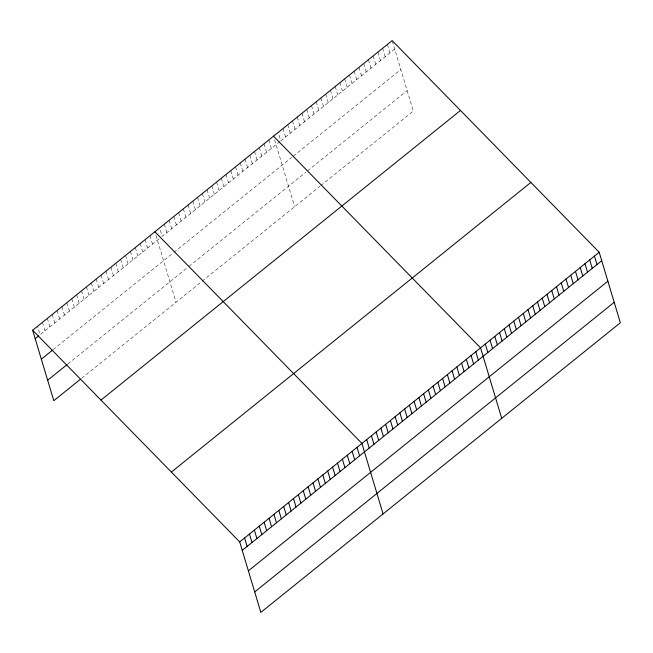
<?xml version="1.0" encoding="UTF-8"?>
<svg xmlns="http://www.w3.org/2000/svg" width="653" height="653" viewBox="0 0 653 653"><rect width="100%" height="100%" fill="white"/><g stroke="black" fill="none" stroke-linecap="round" stroke-linejoin="round"><path stroke-width="0.49" stroke-dasharray="3.27 2.45" d="M158.997 238.941L40.078 334.76L37.539 326.304M280.006 141.456L162.164 236.394L159.626 227.946M394.69 49.057L280.798 140.811L278.26 132.363M53.203 349.6L173.045 253.038M173.837 252.401L291.687 157.463M293.27 156.189L400.828 69.528M67.912 363.933L188.072 267.118M188.864 266.481L305.922 172.18M307.506 170.906L407.154 90.62M81.731 378.218L201.336 281.859M202.128 281.214L319.97 186.276M320.762 185.64L413.3 111.083L392.437 41.547M387.409 44.428L389.947 52.885M382.658 48.249L385.197 56.705M377.916 52.077L380.454 60.525M373.173 55.897L375.704 64.353M368.423 59.725L370.961 68.173M363.68 63.545L366.219 71.993M358.938 67.365L361.468 75.821M354.187 71.193L356.726 79.642M349.445 75.013L351.983 83.47M344.694 78.833L347.233 87.29M339.952 82.662L342.49 91.11M335.209 86.482L337.74 94.938M330.459 90.31L332.997 98.758M325.716 94.13L328.255 102.586M320.974 97.95L323.504 106.406M316.223 101.778L318.762 110.226M311.481 105.598L314.02 114.055M306.739 109.426L309.269 117.875M301.988 113.247L304.527 121.703M297.246 117.067L299.776 125.523M292.495 120.895L295.034 129.343M287.753 124.715L290.291 133.171M283.01 128.543L285.541 136.991M274.644 139.946L294.658 206.666M268.775 140.011L271.305 148.46M264.024 143.831L266.563 152.288M259.282 147.651L261.82 156.108M254.531 151.48L257.07 159.928M249.789 155.3L252.327 163.756M245.046 159.128L247.577 167.576M240.296 162.948L242.834 171.404M235.553 166.768L238.092 175.224M230.811 170.596L233.341 179.044M226.06 174.416L228.599 182.873M221.318 178.245L223.857 186.693M216.567 182.065L219.106 190.521M211.825 185.885L214.364 194.341M207.083 189.713L209.613 198.161M202.332 193.533L204.871 201.989M197.59 197.361L200.128 205.809M192.847 201.181L195.378 209.629M188.097 205.001L190.635 213.458M183.354 208.829L185.893 217.278M178.612 212.649L181.142 221.106M173.861 216.47L176.4 224.926M169.119 220.298L171.649 228.746M164.368 224.118L166.907 232.574M156.01 235.521L176.024 302.249M149.994 235.709L152.524 244.157M145.105 239.643L147.635 248.099M140.215 243.585L142.746 252.034M135.326 247.52L137.856 255.976M130.437 251.462L132.967 259.91M125.547 255.396L128.078 263.853M120.658 259.339L123.188 267.795M115.769 263.281L118.299 271.73M110.879 267.216L113.41 275.672M105.99 271.158L108.529 279.606M101.101 275.093L103.639 283.549M96.211 279.035L98.75 287.491M91.322 282.978L93.861 291.426M86.433 286.912L88.971 295.368M81.543 290.854L84.082 299.303M76.654 294.789L79.193 303.245M71.765 298.731L74.303 307.179M66.875 302.666L69.414 311.122M61.986 306.608L64.525 315.064M57.097 310.55L59.635 318.999M52.207 314.485L54.746 322.941M47.318 318.427L49.857 326.875M42.429 322.362L44.967 330.818"/><path stroke-width="0.98" d="M32.65 330.247L392.151 40.608L599.201 252.278L620.35 322.753L260.849 612.392L239.7 541.917L32.65 330.247L53.799 400.722L80.335 379.336M35.189 338.695L38.682 335.879M41.327 359.166L52.501 350.163M47.653 380.25L67.21 364.496M100.978 400.093L460.479 110.455M171.372 472.062L530.881 182.424M239.7 541.917L599.201 252.278M242.239 550.365L601.74 260.727M248.377 570.836L607.886 281.198M254.703 591.928L614.212 302.29M273.517 136.183L480.567 347.861L501.716 418.336M154.883 231.766L361.933 443.436L383.074 513.919M594.459 256.098L596.997 264.555M589.716 259.927L592.247 268.375M584.966 263.747L587.504 272.203M580.223 267.567L582.762 276.023M575.481 271.395L578.011 279.843M570.73 275.215L573.269 283.671M565.988 279.043L568.526 287.491M561.245 282.863L563.776 291.32M556.495 286.683L559.033 295.14M551.752 290.512L554.283 298.96M547.002 294.332L549.54 302.788M542.259 298.152L544.798 306.608M537.517 301.98L540.047 310.428M532.766 305.8L535.305 314.256M528.024 309.628L530.562 318.076M523.282 313.448L525.812 321.905M518.531 317.268L521.07 325.725M513.789 321.096L516.327 329.545M509.038 324.916L511.577 333.373M504.296 328.745L506.834 337.193M499.553 332.565L502.084 341.021M494.803 336.385L497.341 344.841M490.06 340.213L492.599 348.661M485.318 344.033L487.848 352.489M475.825 351.681L478.363 360.138M471.074 355.501L473.613 363.958M466.332 359.33L468.87 367.778M461.589 363.15L464.12 371.606M456.839 366.97L459.377 375.426M452.096 370.798L454.635 379.246M447.354 374.618L449.884 383.074M442.603 378.446L445.142 386.894M437.861 382.266L440.4 390.723M433.119 386.086L435.649 394.543M428.368 389.914L430.907 398.363M423.626 393.735L426.156 402.191M418.875 397.563L421.414 406.011M414.133 401.383L416.671 409.839M409.39 405.203L411.921 413.659M404.64 409.031L407.178 417.479M399.897 412.851L402.436 421.307M395.155 416.679L397.685 425.127M390.404 420.499L392.943 428.956M385.662 424.319L388.2 432.776M380.911 428.148L383.45 436.596M376.169 431.968L378.707 440.424M371.426 435.788L373.957 444.244M366.676 439.616L369.214 448.064M357.044 447.378L359.583 455.827M352.155 451.313L354.693 459.769M347.265 455.255L349.804 463.712M342.376 459.198L344.915 467.646M337.487 463.132L340.025 471.588M332.597 467.075L335.136 475.523M327.708 471.009L330.247 479.465M322.819 474.951L325.357 483.4M317.929 478.886L320.468 487.342M313.04 482.828L315.579 491.285M308.151 486.771L310.689 495.219M303.261 490.705L305.8 499.161M298.372 494.648L300.911 503.096M293.483 498.582L296.021 507.038M288.593 502.524L291.132 510.981M283.704 506.467L286.243 514.915M278.815 510.401L281.353 518.857M273.925 514.344L276.464 522.792M269.036 518.278L271.575 526.734M264.147 522.22L266.685 530.669M259.257 526.155L261.796 534.611M254.368 530.097L256.907 538.554M249.479 534.04L252.017 542.488M244.589 537.974L247.128 546.43"/></g></svg>
